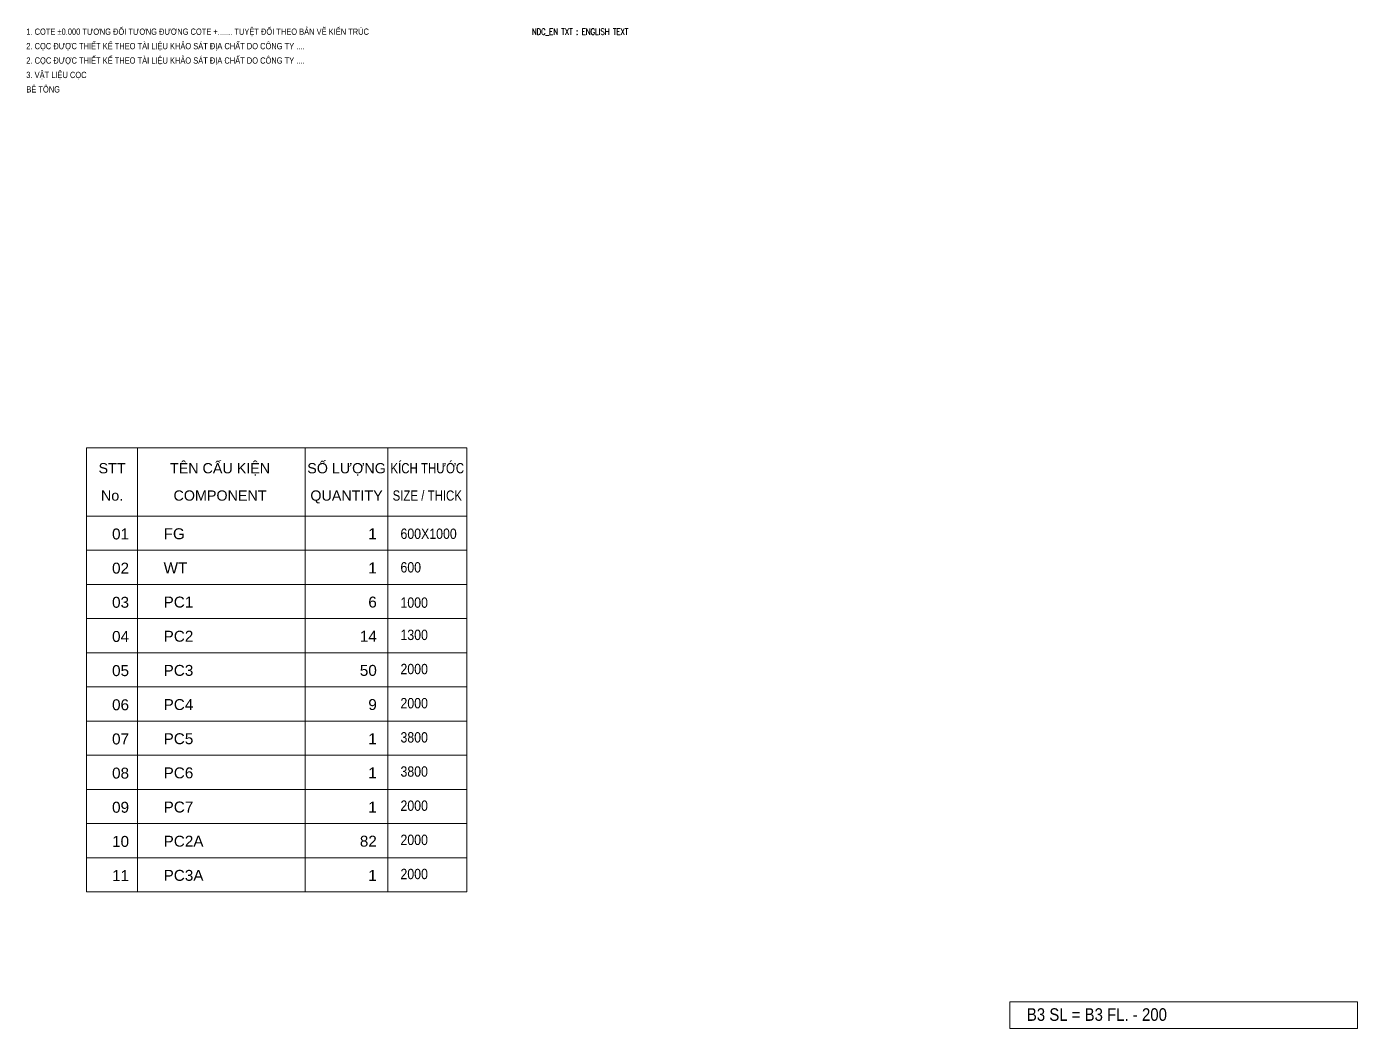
# Model space of a CAD drawing. Header units: millimetres. Extents: x -259680 to 389590, y -106473 to 139263.
# Drawn here: x 233243 to 286077, y 71404 to 111172 of the extents above; entities that cross this region are included whole.
import ezdxf
from ezdxf.enums import TextEntityAlignment as Align

# ---------------------------------------------------------------- set-up
doc = ezdxf.new("R2010")
doc.units = ezdxf.units.MM
doc.layers.get('0').update_dxf_attribs({"lineweight": 20})
doc.layers.get('Defpoints').update_dxf_attribs({"color": 151, "lineweight": 9})
for name, color, linetype, lineweight in [('00-TT.Text', 4, 'Continuous', 13), ('NDC_S_ENG TEXT', 2, 'Continuous', 20), ('NDC_S_VN TEXT', 7, 'Continuous', 20)]:
    doc.layers.add(name, color=color, linetype=linetype, lineweight=lineweight)
doc.styles.add('00. TT-Arial-B', font='arial.ttf', dxfattribs={"width": 0.85})
doc.styles.add('NDC_ARIAL', font='arial.ttf', dxfattribs={"width": 0.85})
doc.styles.add('NDC_EN TXT', font='romans.shx', dxfattribs={"width": 0.8})

# ---------------------------------------------------------------- blocks, each defined once
blk = doc.blocks.new('TKCK_DM1')
at = {"color": 2}
for p, q in [((0, -20), (0, 0)), ((0, 0), (111.34, 0)), ((111.34, -20), (111.34, 0))]:
    blk.add_line(p, q, dxfattribs=at)
at = {"color": 104}
for p, q in [((14.93, -20), (14.93, 0)), ((63.95, -20), (63.95, 0)), ((88.18, -20), (88.18, 0))]:
    blk.add_line(p, q, dxfattribs=at)
at = {"color": 8}
blk.add_line((0, -20), (111.34, -20), dxfattribs=at)
at = {"layer": '00-TT.Text', "style": '00. TT-Arial-B'}
for s, p in [('TÊN CẤU KIỆN', (39.06, -6)), ('SỐ LƯỢNG', (76.1, -6)), ('STT', (7.46, -6)), ('No.', (7.46, -14)), ('COMPONENT', (39.06, -14)), ('QUANTITY', (76.1, -14))]:
    blk.add_text(s, height=3, dxfattribs=at).set_placement(p, align=Align.MIDDLE_CENTER)
at = {"layer": '00-TT.Text', "style": '00. TT-Arial-B', "width": 0.8}
for s, p in [('KÍCH THƯỚC', (99.73, -5.99)), ('SIZE / THICK', (99.73, -14))]:
    blk.add_text(s, height=3, dxfattribs=at).set_placement(p, align=Align.MIDDLE_CENTER)
blk = doc.blocks.new('TKCK_B1')
at = {"color": 2}
for p, q in [((0, -10), (0, 0)), ((111.34, -10), (111.34, 0))]:
    blk.add_line(p, q, dxfattribs=at)
at = {"color": 104}
for p, q in [((14.93, -10), (14.93, 0)), ((63.95, -10), (63.95, 0)), ((63.95, -10), (63.95, 0)), ((88.18, -10), (88.18, 0)), ((88.18, -10), (88.18, 0))]:
    blk.add_line(p, q, dxfattribs=at)
at = {"color": 8}
blk.add_line((0, -10), (111.34, -10), dxfattribs=at)
at = {"layer": '00-TT.Text', "color": 3, "style": '00. TT-Arial-B'}
for tag, p in [('STT', (12.42, -5.24)), ('SL1', (84.96, -5.18))]:
    blk.add_attdef(tag, text='', height=3.2, dxfattribs=at).set_placement(p, align=Align.MIDDLE_RIGHT)
for tag, p in [('TENCK', (22.55, -5.18)), ('GHICHU', (91.42, -4.88))]:
    blk.add_attdef(tag, text='', height=3.2, dxfattribs=at).set_placement(p, align=Align.MIDDLE_LEFT)

msp = doc.modelspace()

# ---------------------------------------------------------------- linework, layer by layer
at = {"layer": 'Defpoints', "ltscale": 100}
msp.add_lwpolyline([(272277.1, 72464), (286077.1, 72464), (286077.1, 71404), (272277.1, 71404)], close=True, dxfattribs=at)
at = {"layer": 'NDC_S_ENG TEXT', "ltscale": 100}
msp.add_line((235624.7, 76824.8), (250724.7, 76824.8), dxfattribs=at)

# ---------------------------------------------------------------- block references
at = {"xscale": 135.6179221611338, "yscale": 135.6179221611338, "zscale": 135.6179221611338}
msp.add_blockref('TKCK_DM1', (235624.7, 94455.2), dxfattribs=at)
ref = msp.add_blockref('TKCK_B1', (235624.7, 91742.8), dxfattribs=dict(xscale=135.6179221611338, yscale=135.6179221611338, zscale=135.6179221611338))
ref.add_attrib('STT', '01', dxfattribs={"layer": '00-TT.Text', "color": 3, "height": 433.98, "style": '00. TT-Arial-B'}).set_placement((237309.8, 91031.5), align=Align.MIDDLE_RIGHT)
ref.add_attrib('TENCK', 'FG', dxfattribs={"layer": '00-TT.Text', "color": 3, "height": 433.98, "style": '00. TT-Arial-B'}).set_placement((238682.4, 91040.2), align=Align.MIDDLE_LEFT)
ref.add_attrib('SL1', '1', dxfattribs={"layer": '00-TT.Text', "color": 3, "height": 434, "style": '00. TT-Arial-B'}).set_placement((247146.6, 91040.2), align=Align.MIDDLE_RIGHT)
ref = msp.add_blockref('TKCK_B1', (235624.7, 90386.6), dxfattribs=dict(xscale=135.6179221611338, yscale=135.6179221611338, zscale=135.6179221611338))
ref.add_attrib('STT', '02', dxfattribs={"layer": '00-TT.Text', "color": 3, "height": 433.98, "style": '00. TT-Arial-B'}).set_placement((237309.8, 89675.3), align=Align.MIDDLE_RIGHT)
ref.add_attrib('TENCK', 'WT', dxfattribs={"layer": '00-TT.Text', "color": 3, "height": 433.98, "style": '00. TT-Arial-B'}).set_placement((238682.4, 89684), align=Align.MIDDLE_LEFT)
ref.add_attrib('SL1', '1', dxfattribs={"layer": '00-TT.Text', "color": 3, "height": 434, "style": '00. TT-Arial-B'}).set_placement((247146.6, 89684), align=Align.MIDDLE_RIGHT)
ref = msp.add_blockref('TKCK_B1', (235624.7, 89030.5), dxfattribs=dict(xscale=135.6179221611338, yscale=135.6179221611338, zscale=135.6179221611338))
ref.add_attrib('STT', '03', dxfattribs={"layer": '00-TT.Text', "color": 3, "height": 433.98, "style": '00. TT-Arial-B'}).set_placement((237309.8, 88319.2), align=Align.MIDDLE_RIGHT)
ref.add_attrib('TENCK', 'PC1', dxfattribs={"layer": '00-TT.Text', "color": 3, "height": 433.98, "style": '00. TT-Arial-B'}).set_placement((238682.4, 88327.8), align=Align.MIDDLE_LEFT)
ref.add_attrib('SL1', '6', dxfattribs={"layer": '00-TT.Text', "color": 3, "height": 434, "style": '00. TT-Arial-B'}).set_placement((247146.6, 88327.8), align=Align.MIDDLE_RIGHT)
ref = msp.add_blockref('TKCK_B1', (235624.7, 87674.3), dxfattribs=dict(xscale=135.6179221611338, yscale=135.6179221611338, zscale=135.6179221611338))
ref.add_attrib('STT', '04', dxfattribs={"layer": '00-TT.Text', "color": 3, "height": 433.98, "style": '00. TT-Arial-B'}).set_placement((237309.8, 86963), align=Align.MIDDLE_RIGHT)
ref.add_attrib('TENCK', 'PC2', dxfattribs={"layer": '00-TT.Text', "color": 3, "height": 433.98, "style": '00. TT-Arial-B'}).set_placement((238682.4, 86971.6), align=Align.MIDDLE_LEFT)
ref.add_attrib('SL1', '14', dxfattribs={"layer": '00-TT.Text', "color": 3, "height": 433.98, "style": '00. TT-Arial-B'}).set_placement((247146.6, 86971.6), align=Align.MIDDLE_RIGHT)
ref = msp.add_blockref('TKCK_B1', (235624.7, 86318.1), dxfattribs=dict(xscale=135.6179221611338, yscale=135.6179221611338, zscale=135.6179221611338))
ref.add_attrib('STT', '05', dxfattribs={"layer": '00-TT.Text', "color": 3, "height": 433.98, "style": '00. TT-Arial-B'}).set_placement((237309.8, 85606.8), align=Align.MIDDLE_RIGHT)
ref.add_attrib('TENCK', 'PC3', dxfattribs={"layer": '00-TT.Text', "color": 3, "height": 433.98, "style": '00. TT-Arial-B'}).set_placement((238682.4, 85615.4), align=Align.MIDDLE_LEFT)
ref.add_attrib('SL1', '50', dxfattribs={"layer": '00-TT.Text', "color": 3, "height": 433.98, "style": '00. TT-Arial-B'}).set_placement((247146.6, 85615.4), align=Align.MIDDLE_RIGHT)
ref = msp.add_blockref('TKCK_B1', (235624.7, 84961.9), dxfattribs=dict(xscale=135.6179221611338, yscale=135.6179221611338, zscale=135.6179221611338))
ref.add_attrib('STT', '06', dxfattribs={"layer": '00-TT.Text', "color": 3, "height": 433.98, "style": '00. TT-Arial-B'}).set_placement((237309.8, 84250.6), align=Align.MIDDLE_RIGHT)
ref.add_attrib('TENCK', 'PC4', dxfattribs={"layer": '00-TT.Text', "color": 3, "height": 433.98, "style": '00. TT-Arial-B'}).set_placement((238682.4, 84259.3), align=Align.MIDDLE_LEFT)
ref.add_attrib('SL1', '9', dxfattribs={"layer": '00-TT.Text', "color": 3, "height": 434, "style": '00. TT-Arial-B'}).set_placement((247146.6, 84259.3), align=Align.MIDDLE_RIGHT)
ref = msp.add_blockref('TKCK_B1', (235624.7, 83605.7), dxfattribs=dict(xscale=135.6179221611338, yscale=135.6179221611338, zscale=135.6179221611338))
ref.add_attrib('STT', '07', dxfattribs={"layer": '00-TT.Text', "color": 3, "height": 433.98, "style": '00. TT-Arial-B'}).set_placement((237309.8, 82894.4), align=Align.MIDDLE_RIGHT)
ref.add_attrib('TENCK', 'PC5', dxfattribs={"layer": '00-TT.Text', "color": 3, "height": 433.98, "style": '00. TT-Arial-B'}).set_placement((238682.4, 82903.1), align=Align.MIDDLE_LEFT)
ref.add_attrib('SL1', '1', dxfattribs={"layer": '00-TT.Text', "color": 3, "height": 434, "style": '00. TT-Arial-B'}).set_placement((247146.6, 82903.1), align=Align.MIDDLE_RIGHT)
ref = msp.add_blockref('TKCK_B1', (235624.7, 82249.6), dxfattribs=dict(xscale=135.6179221611338, yscale=135.6179221611338, zscale=135.6179221611338))
ref.add_attrib('STT', '08', dxfattribs={"layer": '00-TT.Text', "color": 3, "height": 433.98, "style": '00. TT-Arial-B'}).set_placement((237309.8, 81538.3), align=Align.MIDDLE_RIGHT)
ref.add_attrib('TENCK', 'PC6', dxfattribs={"layer": '00-TT.Text', "color": 3, "height": 433.98, "style": '00. TT-Arial-B'}).set_placement((238682.4, 81546.9), align=Align.MIDDLE_LEFT)
ref.add_attrib('SL1', '1', dxfattribs={"layer": '00-TT.Text', "color": 3, "height": 434, "style": '00. TT-Arial-B'}).set_placement((247146.6, 81546.9), align=Align.MIDDLE_RIGHT)
ref = msp.add_blockref('TKCK_B1', (235624.7, 80893.4), dxfattribs=dict(xscale=135.6179221611338, yscale=135.6179221611338, zscale=135.6179221611338))
ref.add_attrib('STT', '09', dxfattribs={"layer": '00-TT.Text', "color": 3, "height": 433.98, "style": '00. TT-Arial-B'}).set_placement((237309.8, 80182.1), align=Align.MIDDLE_RIGHT)
ref.add_attrib('TENCK', 'PC7', dxfattribs={"layer": '00-TT.Text', "color": 3, "height": 433.98, "style": '00. TT-Arial-B'}).set_placement((238682.4, 80190.7), align=Align.MIDDLE_LEFT)
ref.add_attrib('SL1', '1', dxfattribs={"layer": '00-TT.Text', "color": 3, "height": 434, "style": '00. TT-Arial-B'}).set_placement((247146.6, 80190.7), align=Align.MIDDLE_RIGHT)
ref = msp.add_blockref('TKCK_B1', (235624.7, 79537.2), dxfattribs=dict(xscale=135.6179221611338, yscale=135.6179221611338, zscale=135.6179221611338))
ref.add_attrib('STT', '10', dxfattribs={"layer": '00-TT.Text', "color": 3, "height": 433.98, "style": '00. TT-Arial-B'}).set_placement((237309.8, 78825.9), align=Align.MIDDLE_RIGHT)
ref.add_attrib('TENCK', 'PC2A', dxfattribs={"layer": '00-TT.Text', "color": 3, "height": 433.98, "style": '00. TT-Arial-B'}).set_placement((238682.4, 78834.6), align=Align.MIDDLE_LEFT)
ref.add_attrib('SL1', '82', dxfattribs={"layer": '00-TT.Text', "color": 3, "height": 433.98, "style": '00. TT-Arial-B'}).set_placement((247146.6, 78834.6), align=Align.MIDDLE_RIGHT)
ref = msp.add_blockref('TKCK_B1', (235624.7, 78181), dxfattribs=dict(xscale=135.6179221611338, yscale=135.6179221611338, zscale=135.6179221611338))
ref.add_attrib('STT', '11', dxfattribs={"layer": '00-TT.Text', "color": 3, "height": 433.98, "style": '00. TT-Arial-B'}).set_placement((237309.8, 77469.7), align=Align.MIDDLE_RIGHT)
ref.add_attrib('TENCK', 'PC3A', dxfattribs={"layer": '00-TT.Text', "color": 3, "height": 433.98, "style": '00. TT-Arial-B'}).set_placement((238682.4, 77478.4), align=Align.MIDDLE_LEFT)
ref.add_attrib('SL1', '1', dxfattribs={"layer": '00-TT.Text', "color": 3, "height": 434, "style": '00. TT-Arial-B'}).set_placement((247146.6, 77478.4), align=Align.MIDDLE_RIGHT)

# ---------------------------------------------------------------- texts
at = {"layer": 'NDC_S_VN TEXT'}
for s, height, style, width, p in [('1. COTE %%P0.000 TƯƠNG ĐỐI TƯƠNG ĐƯƠNG COTE +....... TUYỆT ĐỐI THEO BẢN VẼ KIẾN TRÚC', 250, 'NDC_ARIAL', 0.85, (233231.8, 110971.4)), ('NDC_EN TXT : ENGLISH TEXT', 250, 'NDC_EN TXT', 0.8, (253300.3, 110971.4)), ('2. CỌC ĐƯỢC THIẾT KẾ THEO TÀI LIỆU KHẢO SÁT ĐỊA CHẤT DO CÔNG TY ....', 250, 'NDC_ARIAL', 0.85, (233231.8, 110398.9)), ('2. CỌC ĐƯỢC THIẾT KẾ THEO TÀI LIỆU KHẢO SÁT ĐỊA CHẤT DO CÔNG TY ....', 250, 'NDC_ARIAL', 0.85, (233231.8, 109826.4)), ('3. VẬT LIỆU CỌC', 250, 'NDC_ARIAL', 0.85, (233231.8, 109253.9)), ('BÊ TÔNG', 250, 'NDC_ARIAL', 0.85, (233231.8, 108681.4)), ('600X1000', 412.5, 'NDC_ARIAL', 0.85, (248085.9, 91040.5)), ('600', 412.5, 'NDC_ARIAL', 0.85, (248085.9, 89707.3)), ('1000', 412.5, 'NDC_ARIAL', 0.85, (248085.9, 88306.6)), ('1300', 412.5, 'NDC_ARIAL', 0.85, (248085.9, 87026)), ('2000', 412.5, 'NDC_ARIAL', 0.85, (248085.9, 85669.8)), ('2000', 412.5, 'NDC_ARIAL', 0.85, (248085.9, 84313.7)), ('3800', 412.5, 'NDC_ARIAL', 0.85, (248085.9, 82957.5)), ('3800', 412.5, 'NDC_ARIAL', 0.85, (248085.9, 81601.3)), ('2000', 412.5, 'NDC_ARIAL', 0.85, (248085.9, 80245.1)), ('2000', 412.5, 'NDC_ARIAL', 0.85, (248085.9, 78889)), ('2000', 412.5, 'NDC_ARIAL', 0.85, (248085.9, 77532.8)), ('B3 SL = B3 FL. - 200', 500, 'NDC_ARIAL', 0.85, (272954.6, 71953.2))]:
    msp.add_text(s, height=height, dxfattribs=dict(at, style=style, width=width)).set_placement(p, align=Align.MIDDLE_LEFT)

doc.saveas('drawing.dxf')
